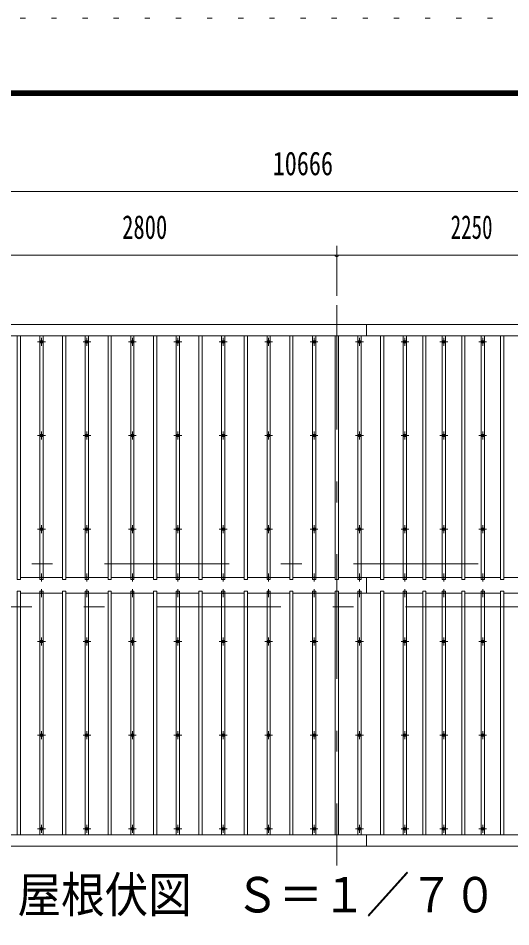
# Model space of a CAD drawing. Units: millimetres, scale not verified. Extents: x -32712 to 32715, y -14700 to 14700.
# Drawn here: x -3121 to 676, y 7701 to 14700 of the extents above; entities that cross this region are included whole.
import ezdxf
from ezdxf.enums import TextEntityAlignment as Align

# ---------------------------------------------------------------- set-up
doc = ezdxf.new("R2010")
doc.units = ezdxf.units.MM
doc.header["$LTSCALE"] = 80
doc.linetypes.add('USER3', pattern=[24, 12, -5, 2, -5])
doc.linetypes.add('USER4', pattern=[3, 0.5, -2.5])
for name, color, linetype, lineweight in [('0-2_1-07BOLD', 7, 'Continuous', 18), ('0-3_1-27CENTER', 3, 'USER3', 18), ('0-4_1-47THIN', 4, 'Continuous', 18), ('0-5_1-57DIM', 3, 'Continuous', 18), ('0-C_F-F1PAPER', 5, 'Continuous', 18), ('0-D_F-E_J_ADD', 5, 'USER4', 18)]:
    doc.layers.add(name, color=color, linetype=linetype, lineweight=lineweight)
doc.styles.add('ＭＳ ゴシック', font='')
doc.styles.get('ＭＳ ゴシック').set_extended_font_data('MS Gothic')

msp = doc.modelspace()

# ---------------------------------------------------------------- linework, layer by layer
at = {"layer": '0-2_1-07BOLD'}
for p, q in [((-435.57, 12253.1), (-435.57, 12340.54)), ((4517.43, 12253.1), (-6148.57, 12253.1)), ((-435.57, 10271.05), (-435.57, 10392.03)), ((-6148.57, 8409.98), (4517.43, 8409.98)), ((-435.57, 8322.54), (-435.57, 8409.98))]:
    msp.add_line(p, q, dxfattribs=at)
for points in [[(-6148.57, 10377.02), (-6148.57, 12340.54), (4517.43, 12340.54), (4517.43, 10377.02), (4477.43, 10377.02), (4477.43, 12253.1)], [(4477.43, 8409.98), (4477.43, 10286.06), (4517.43, 10286.06), (4517.43, 8322.54), (-6148.57, 8322.54)]]:
    msp.add_lwpolyline(points, dxfattribs=at)
for centre in [(-2940.57, 12207.36), (-2590.57, 12207.36), (-2240.57, 12207.36), (-1890.57, 12207.36), (-1540.57, 12207.36), (-1190.57, 12207.36), (-840.57, 12207.36), (-490.57, 12207.36), (-140.57, 12207.36), (159.43, 12207.36), (459.43, 12207.36), (-2940.57, 11485.7), (-2590.57, 11485.7), (-2240.57, 11485.7), (-1890.57, 11485.7), (-1540.57, 11485.7), (-1190.57, 11485.7), (-840.57, 11485.7), (-490.57, 11485.7), (-140.57, 11485.7), (159.43, 11485.7), (459.43, 11485.7), (-2940.57, 10764.04), (-2590.57, 10764.04), (-2240.57, 10764.04), (-1890.57, 10764.04), (-1540.57, 10764.04), (-1190.57, 10764.04), (-840.57, 10764.04), (-490.57, 10764.04), (-140.57, 10764.04), (159.43, 10764.04), (459.43, 10764.04), (-2940.57, 9899.04), (-2590.57, 9899.04), (-2240.57, 9899.04), (-1890.57, 9899.04), (-1540.57, 9899.04), (-1190.57, 9899.04), (-840.57, 9899.04), (-490.57, 9899.04), (-140.57, 9899.04), (159.43, 9899.04), (459.43, 9899.04), (-2940.57, 9177.38), (-2590.57, 9177.38), (-2240.57, 9177.38), (-1890.57, 9177.38), (-1540.57, 9177.38), (-1190.57, 9177.38), (-840.57, 9177.38), (-490.57, 9177.38), (-140.57, 9177.38), (159.43, 9177.38), (459.43, 9177.38), (-2940.57, 8455.72), (-2590.57, 8455.72), (-2240.57, 8455.72), (-1890.57, 8455.72), (-1540.57, 8455.72), (-1190.57, 8455.72), (-840.57, 8455.72), (-490.57, 8455.72), (-140.57, 8455.72), (159.43, 8455.72), (459.43, 8455.72)]:
    msp.add_circle(centre, 10, dxfattribs=at)
for centre, start, end in [((-2940.57, 10380.99), 46.3961, 133.6039), ((-2940.57, 10401.99), 226.39838, 313.60162), ((-2590.57, 10380.99), 46.3961, 133.6039), ((-2590.57, 10401.99), 226.39838, 313.60162), ((-2240.57, 10380.99), 46.3961, 133.6039), ((-2240.57, 10401.99), 226.39838, 313.60162), ((-1890.57, 10380.99), 46.3961, 133.6039), ((-1890.57, 10401.99), 226.39838, 313.60162), ((-1540.57, 10380.99), 46.3961, 133.6039), ((-1540.57, 10401.99), 226.39838, 313.60162), ((-1190.57, 10380.99), 46.3961, 133.6039), ((-1190.57, 10401.99), 226.39838, 313.60162), ((-840.57, 10380.99), 46.3961, 133.6039), ((-840.57, 10401.99), 226.39838, 313.60162), ((-490.57, 10380.99), 46.3961, 133.6039), ((-490.57, 10401.99), 226.39838, 313.60162), ((-140.57, 10380.99), 46.3961, 133.6039), ((-140.57, 10401.99), 226.39838, 313.60162), ((159.43, 10380.99), 46.3961, 133.6039), ((159.43, 10401.99), 226.39838, 313.60162), ((459.43, 10380.99), 46.3961, 133.6039), ((459.43, 10401.99), 226.39838, 313.60162), ((-2940.57, 10261.09), 46.39838, 133.60162), ((-2940.57, 10282.09), 226.3961, 313.6039), ((-2590.57, 10261.09), 46.39838, 133.60162), ((-2590.57, 10282.09), 226.3961, 313.6039), ((-2240.57, 10261.09), 46.39838, 133.60162), ((-2240.57, 10282.09), 226.3961, 313.6039), ((-1890.57, 10261.09), 46.39838, 133.60162), ((-1890.57, 10282.09), 226.3961, 313.6039), ((-1540.57, 10261.09), 46.39838, 133.60162), ((-1540.57, 10282.09), 226.3961, 313.6039), ((-1190.57, 10261.09), 46.39838, 133.60162), ((-1190.57, 10282.09), 226.3961, 313.6039), ((-840.57, 10261.09), 46.39838, 133.60162), ((-840.57, 10282.09), 226.3961, 313.6039), ((-490.57, 10261.09), 46.39838, 133.60162), ((-490.57, 10282.09), 226.3961, 313.6039), ((-140.57, 10261.09), 46.39838, 133.60162), ((-140.57, 10282.09), 226.3961, 313.6039), ((159.43, 10261.09), 46.39838, 133.60162), ((159.43, 10282.09), 226.3961, 313.6039), ((459.43, 10261.09), 46.39838, 133.60162), ((459.43, 10282.09), 226.3961, 313.6039)]:
    msp.add_arc(centre, 14.5, start, end, dxfattribs=at)
at = {"layer": '0-3_1-27CENTER'}
for p, q in [((-665.57, 12490.54), (-665.57, 8172.54)), ((-2970.57, 12207.36), (-2910.57, 12207.36)), ((-2940.57, 12177.37), (-2940.57, 12237.37)), ((-2620.57, 12207.36), (-2560.57, 12207.36)), ((-2590.57, 12237.37), (-2590.57, 12177.37)), ((-2270.57, 12207.36), (-2210.57, 12207.36)), ((-2240.57, 12177.37), (-2240.57, 12237.37)), ((-1860.57, 12207.36), (-1920.57, 12207.36)), ((-1890.57, 12237.37), (-1890.57, 12177.37)), ((-1570.57, 12207.36), (-1510.58, 12207.36)), ((-1540.57, 12177.37), (-1540.57, 12237.37)), ((-1220.57, 12207.36), (-1160.57, 12207.36)), ((-1190.57, 12237.37), (-1190.57, 12177.37)), ((-870.57, 12207.36), (-810.57, 12207.36)), ((-840.57, 12177.37), (-840.57, 12237.37)), ((-460.57, 12207.36), (-520.57, 12207.36)), ((-490.57, 12237.37), (-490.57, 12177.37)), ((-170.57, 12207.36), (-110.57, 12207.36)), ((-140.57, 12177.37), (-140.57, 12237.37)), ((129.43, 12207.36), (189.43, 12207.36)), ((159.43, 12177.37), (159.43, 12237.37)), ((429.43, 12207.36), (489.43, 12207.36)), ((459.43, 12177.37), (459.43, 12237.37)), ((-2910.57, 11485.7), (-2970.57, 11485.7)), ((-2940.57, 11515.7), (-2940.57, 11455.7)), ((-2620.57, 11485.7), (-2560.57, 11485.7)), ((-2590.57, 11455.7), (-2590.57, 11515.7)), ((-2210.57, 11485.7), (-2270.57, 11485.7)), ((-2240.57, 11515.7), (-2240.57, 11455.7)), ((-1860.57, 11485.7), (-1920.57, 11485.7)), ((-1890.57, 11455.7), (-1890.57, 11515.7)), ((-1510.58, 11485.7), (-1570.57, 11485.7)), ((-1540.57, 11515.7), (-1540.57, 11455.7)), ((-1220.57, 11485.7), (-1160.57, 11485.7)), ((-1190.57, 11455.7), (-1190.57, 11515.7)), ((-810.57, 11485.7), (-870.57, 11485.7)), ((-840.57, 11515.7), (-840.57, 11455.7)), ((-460.57, 11485.7), (-520.57, 11485.7)), ((-490.57, 11515.7), (-490.57, 11455.7)), ((-110.57, 11485.7), (-170.57, 11485.7)), ((-140.57, 11455.7), (-140.57, 11515.7)), ((189.43, 11485.7), (129.43, 11485.7)), ((159.43, 11515.7), (159.43, 11455.7)), ((489.43, 11485.7), (429.43, 11485.7)), ((459.43, 11455.7), (459.43, 11515.7)), ((-2940.57, 10734.04), (-2940.57, 10794.04)), ((-2590.57, 10734.04), (-2590.57, 10794.04)), ((-2240.57, 10734.04), (-2240.57, 10794.04)), ((-1890.57, 10734.04), (-1890.57, 10794.04)), ((-1540.57, 10734.04), (-1540.57, 10794.04)), ((-1190.57, 10734.04), (-1190.57, 10794.04)), ((-840.57, 10794.04), (-840.57, 10734.04)), ((-490.57, 10734.04), (-490.57, 10794.04)), ((-140.57, 10734.04), (-140.57, 10794.04)), ((159.43, 10794.04), (159.43, 10734.04)), ((459.43, 10734.04), (459.43, 10794.04)), ((-2910.57, 10764.04), (-2970.57, 10764.04)), ((-2560.57, 10764.04), (-2620.57, 10764.04)), ((-2210.57, 10764.04), (-2270.57, 10764.04)), ((-1860.57, 10764.04), (-1920.57, 10764.04)), ((-1510.58, 10764.04), (-1570.57, 10764.04)), ((-1160.57, 10764.04), (-1220.57, 10764.04)), ((-810.57, 10764.04), (-870.57, 10764.04)), ((-460.57, 10764.04), (-520.57, 10764.04)), ((-110.57, 10764.04), (-170.57, 10764.04)), ((189.43, 10764.04), (129.43, 10764.04)), ((489.43, 10764.04), (429.43, 10764.04)), ((-6295.57, 10496.54), (4664.43, 10496.54)), ((-2970.57, 10391.49), (-2910.57, 10391.49)), ((-2940.57, 10361.5), (-2940.57, 10421.49)), ((-2620.57, 10391.49), (-2560.57, 10391.49)), ((-2590.57, 10361.5), (-2590.57, 10421.49)), ((-2270.57, 10391.49), (-2210.57, 10391.49)), ((-2240.57, 10361.5), (-2240.57, 10421.49)), ((-1920.57, 10391.49), (-1860.57, 10391.49)), ((-1890.57, 10361.5), (-1890.57, 10421.49)), ((-1510.58, 10391.49), (-1570.57, 10391.49)), ((-1540.57, 10361.5), (-1540.57, 10421.49)), ((-1220.57, 10391.49), (-1160.57, 10391.49)), ((-1190.57, 10361.5), (-1190.57, 10421.49)), ((-870.57, 10391.49), (-810.57, 10391.49)), ((-840.57, 10361.5), (-840.57, 10421.49)), ((-520.57, 10391.49), (-460.57, 10391.49)), ((-490.57, 10361.5), (-490.57, 10421.49)), ((-110.57, 10391.49), (-170.57, 10391.49)), ((-140.57, 10361.5), (-140.57, 10421.49)), ((129.43, 10391.49), (189.43, 10391.49)), ((159.43, 10361.5), (159.43, 10421.49)), ((489.43, 10391.49), (429.43, 10391.49)), ((459.43, 10361.5), (459.43, 10421.49)), ((-2940.57, 10241.59), (-2940.57, 10301.59)), ((-2590.57, 10301.59), (-2590.57, 10241.59)), ((-2240.57, 10241.59), (-2240.57, 10301.59)), ((-1890.57, 10301.59), (-1890.57, 10241.59)), ((-1540.57, 10241.59), (-1540.57, 10301.59)), ((-1190.57, 10301.59), (-1190.57, 10241.59)), ((-840.57, 10241.59), (-840.57, 10301.59)), ((-490.57, 10301.59), (-490.57, 10241.59)), ((-140.57, 10241.59), (-140.57, 10301.59)), ((159.43, 10301.59), (159.43, 10241.59)), ((459.43, 10241.59), (459.43, 10301.59)), ((-2970.57, 10271.59), (-2910.57, 10271.59)), ((-2620.57, 10271.59), (-2560.57, 10271.59)), ((-2270.57, 10271.59), (-2210.57, 10271.59)), ((-1860.57, 10271.59), (-1920.57, 10271.59)), ((-1570.57, 10271.59), (-1510.58, 10271.59)), ((-1220.57, 10271.59), (-1160.57, 10271.59)), ((-870.57, 10271.59), (-810.57, 10271.59)), ((-460.57, 10271.59), (-520.57, 10271.59)), ((-170.57, 10271.59), (-110.57, 10271.59)), ((189.43, 10271.59), (129.43, 10271.59)), ((429.43, 10271.59), (489.43, 10271.59)), ((4664.43, 10166.54), (-6295.57, 10166.54)), ((-2970.57, 9899.04), (-2910.57, 9899.04)), ((-2940.57, 9929.04), (-2940.57, 9869.04)), ((-2620.57, 9899.04), (-2560.57, 9899.04)), ((-2590.57, 9929.04), (-2590.57, 9869.04)), ((-2270.57, 9899.04), (-2210.57, 9899.04)), ((-2240.57, 9929.04), (-2240.57, 9869.04)), ((-1920.57, 9899.04), (-1860.57, 9899.04)), ((-1890.57, 9929.04), (-1890.57, 9869.04)), ((-1570.57, 9899.04), (-1510.58, 9899.04)), ((-1540.57, 9929.04), (-1540.57, 9869.04)), ((-1220.57, 9899.04), (-1160.57, 9899.04)), ((-1190.57, 9929.04), (-1190.57, 9869.04)), ((-870.57, 9899.04), (-810.57, 9899.04)), ((-840.57, 9869.04), (-840.57, 9929.04)), ((-520.57, 9899.04), (-460.57, 9899.04)), ((-490.57, 9929.04), (-490.57, 9869.04)), ((-170.57, 9899.04), (-110.57, 9899.04)), ((-140.57, 9929.04), (-140.57, 9869.04)), ((129.43, 9899.04), (189.43, 9899.04)), ((159.43, 9929.04), (159.43, 9869.04)), ((429.43, 9899.04), (489.43, 9899.04)), ((459.43, 9929.04), (459.43, 9869.04)), ((-2910.57, 9177.38), (-2970.57, 9177.38)), ((-2940.57, 9147.38), (-2940.57, 9207.38)), ((-2620.57, 9177.38), (-2560.57, 9177.38)), ((-2590.57, 9207.38), (-2590.57, 9147.38)), ((-2210.57, 9177.38), (-2270.57, 9177.38)), ((-2240.57, 9147.38), (-2240.57, 9207.38)), ((-1860.57, 9177.38), (-1920.57, 9177.38)), ((-1890.57, 9207.38), (-1890.57, 9147.38)), ((-1510.58, 9177.38), (-1570.57, 9177.38)), ((-1540.57, 9147.38), (-1540.57, 9207.38)), ((-1220.57, 9177.38), (-1160.57, 9177.38)), ((-1190.57, 9207.38), (-1190.57, 9147.38)), ((-810.57, 9177.38), (-870.57, 9177.38)), ((-840.57, 9147.38), (-840.57, 9207.38)), ((-460.57, 9177.38), (-520.57, 9177.38)), ((-490.57, 9147.38), (-490.57, 9207.38)), ((-110.57, 9177.38), (-170.57, 9177.38)), ((-140.57, 9207.38), (-140.57, 9147.38)), ((189.43, 9177.38), (129.43, 9177.38)), ((159.43, 9147.38), (159.43, 9207.38)), ((489.43, 9177.38), (429.43, 9177.38)), ((459.43, 9207.38), (459.43, 9147.38)), ((-2940.57, 8485.72), (-2940.57, 8425.72)), ((-2590.57, 8425.72), (-2590.57, 8485.72)), ((-2240.57, 8485.72), (-2240.57, 8425.72)), ((-1890.57, 8425.72), (-1890.57, 8485.72)), ((-1540.57, 8485.72), (-1540.57, 8425.72)), ((-1190.57, 8425.72), (-1190.57, 8485.72)), ((-840.57, 8485.72), (-840.57, 8425.72)), ((-490.57, 8425.72), (-490.57, 8485.72)), ((-140.57, 8485.72), (-140.57, 8425.72)), ((159.43, 8425.72), (159.43, 8485.72)), ((459.43, 8485.72), (459.43, 8425.72)), ((-2910.57, 8455.72), (-2970.57, 8455.72)), ((-2620.57, 8455.72), (-2560.57, 8455.72)), ((-2210.57, 8455.72), (-2270.57, 8455.72)), ((-1860.57, 8455.72), (-1920.57, 8455.72)), ((-1510.58, 8455.72), (-1570.57, 8455.72)), ((-1220.57, 8455.72), (-1160.57, 8455.72)), ((-810.57, 8455.72), (-870.57, 8455.72)), ((-460.57, 8455.72), (-520.57, 8455.72)), ((-110.57, 8455.72), (-170.57, 8455.72)), ((189.43, 8455.72), (129.43, 8455.72)), ((489.43, 8455.72), (429.43, 8455.72))]:
    msp.add_line(p, q, dxfattribs=at)
at = {"layer": '0-4_1-47THIN'}
for p, q in [((-3103.07, 10377.02), (-3103.07, 12253.1)), ((-2928.07, 12253.1), (-2928.07, 10377.02)), ((-2753.07, 12253.1), (-2753.07, 10377.02)), ((-2578.07, 10377.02), (-2578.07, 12253.1)), ((-2403.07, 10377.02), (-2403.07, 12253.1)), ((-2228.07, 12253.1), (-2228.07, 10377.02)), ((-2053.07, 10377.02), (-2053.07, 12253.1)), ((-1878.07, 10377.02), (-1878.07, 12253.1)), ((-1703.07, 10377.02), (-1703.07, 12253.1)), ((-1528.07, 10377.02), (-1528.07, 12253.1)), ((-1353.07, 12253.1), (-1353.07, 10377.02)), ((-1178.07, 12253.1), (-1178.07, 10377.02)), ((-1003.07, 10377.02), (-1003.07, 12253.1)), ((-828.07, 10377.02), (-828.07, 12253.1)), ((-653.07, 12253.1), (-653.07, 10377.02)), ((-478.07, 10377.02), (-478.07, 12253.1)), ((-303.07, 10377.02), (-303.07, 12253.1)), ((-128.07, 10377.02), (-128.07, 12253.1)), ((21.93, 12253.1), (21.93, 10377.02)), ((171.93, 10377.02), (171.93, 12253.1)), ((321.93, 10377.02), (321.93, 12253.1)), ((471.93, 10377.02), (471.93, 12253.1)), ((621.93, 10377.02), (621.93, 12253.1)), ((-2953.07, 10392.03), (-3103.07, 10392.03)), ((-2778.07, 10392.03), (-2928.07, 10392.03)), ((-2603.07, 10392.03), (-2753.07, 10392.03)), ((-2428.07, 10392.03), (-2578.07, 10392.03)), ((-2253.07, 10392.03), (-2403.07, 10392.03)), ((-2078.07, 10392.03), (-2228.07, 10392.03)), ((-1903.07, 10392.03), (-2053.07, 10392.03)), ((-1728.07, 10392.03), (-1878.07, 10392.03)), ((-1553.07, 10392.03), (-1703.07, 10392.03)), ((-1378.07, 10392.03), (-1528.07, 10392.03)), ((-1203.07, 10392.03), (-1353.07, 10392.03)), ((-1028.07, 10392.03), (-1178.07, 10392.03)), ((-853.07, 10392.03), (-1003.07, 10392.03)), ((-678.07, 10392.03), (-828.07, 10392.03)), ((-503.08, 10392.03), (-653.07, 10392.03)), ((-328.07, 10392.03), (-478.07, 10392.03)), ((-153.07, 10392.03), (-303.07, 10392.03)), ((-3.07, 10392.03), (-128.07, 10392.03)), ((146.93, 10392.03), (21.93, 10392.03)), ((296.93, 10392.03), (171.93, 10392.03)), ((446.93, 10392.03), (321.93, 10392.03)), ((596.93, 10392.03), (471.93, 10392.03)), ((746.93, 10392.03), (621.93, 10392.03)), ((-3103.07, 10271.05), (-2953.07, 10271.05)), ((-2928.07, 10271.05), (-2778.07, 10271.05)), ((-2753.07, 10271.05), (-2603.07, 10271.05)), ((-2578.07, 10271.05), (-2428.07, 10271.05)), ((-2403.07, 10271.05), (-2253.07, 10271.05)), ((-2228.07, 10271.05), (-2078.07, 10271.05)), ((-2053.07, 10271.05), (-1903.07, 10271.05)), ((-1878.07, 10271.05), (-1728.07, 10271.05)), ((-1703.07, 10271.05), (-1553.07, 10271.05)), ((-1528.07, 10271.05), (-1378.07, 10271.05)), ((-1353.07, 10271.05), (-1203.07, 10271.05)), ((-1178.07, 10271.05), (-1028.07, 10271.05)), ((-1003.07, 10271.05), (-853.07, 10271.05)), ((-828.07, 10271.05), (-678.07, 10271.05)), ((-653.07, 10271.05), (-503.08, 10271.05)), ((-478.07, 10271.05), (-328.07, 10271.05)), ((-303.07, 10271.05), (-153.07, 10271.05)), ((-128.07, 10271.05), (-3.07, 10271.05)), ((21.93, 10271.05), (146.93, 10271.05)), ((171.93, 10271.05), (296.93, 10271.05)), ((321.93, 10271.05), (446.93, 10271.05)), ((471.93, 10271.05), (596.93, 10271.05)), ((621.93, 10271.05), (746.93, 10271.05))]:
    msp.add_line(p, q, dxfattribs=at)
for points in [[(-3128.07, 12253.1), (-3128.07, 10377.02), (-3103.07, 10377.02)], [(-2928.07, 10377.02), (-2953.07, 10377.02), (-2953.07, 12253.1)], [(-2753.07, 10377.02), (-2778.07, 10377.02), (-2778.07, 12253.1)], [(-2603.07, 12253.1), (-2603.07, 10377.02), (-2578.07, 10377.02)], [(-2428.07, 12253.1), (-2428.07, 10377.02), (-2403.07, 10377.02)], [(-2228.07, 10377.02), (-2253.07, 10377.02), (-2253.07, 12253.1)], [(-2078.07, 12253.1), (-2078.07, 10377.02), (-2053.07, 10377.02)], [(-1903.07, 12253.1), (-1903.07, 10377.02), (-1878.07, 10377.02)], [(-1728.07, 12253.1), (-1728.07, 10377.02), (-1703.07, 10377.02)], [(-1553.07, 12253.1), (-1553.07, 10377.02), (-1528.07, 10377.02)], [(-1353.07, 10377.02), (-1378.07, 10377.02), (-1378.07, 12253.1)], [(-1178.07, 10377.02), (-1203.07, 10377.02), (-1203.07, 12253.1)], [(-1028.07, 12253.1), (-1028.07, 10377.02), (-1003.07, 10377.02)], [(-853.07, 12253.1), (-853.07, 10377.02), (-828.07, 10377.02)], [(-653.07, 10377.02), (-678.07, 10377.02), (-678.07, 12253.1)], [(-503.07, 12253.1), (-503.07, 10377.02), (-478.07, 10377.02)], [(-328.07, 12253.1), (-328.07, 10377.02), (-303.07, 10377.02)], [(-153.07, 12253.1), (-153.07, 10377.02), (-128.07, 10377.02)], [(21.93, 10377.02), (-3.07, 10377.02), (-3.07, 12253.1)], [(146.93, 12253.1), (146.93, 10377.02), (171.93, 10377.02)], [(296.93, 12253.1), (296.93, 10377.02), (321.93, 10377.02)], [(446.93, 12253.1), (446.93, 10377.02), (471.93, 10377.02)], [(596.93, 12253.1), (596.93, 10377.02), (621.93, 10377.02)], [(-3103.07, 8409.98), (-3103.07, 10286.06), (-3128.07, 10286.06), (-3128.07, 8409.98)], [(-2928.07, 8409.98), (-2928.07, 10286.06), (-2953.07, 10286.06), (-2953.07, 8409.98)], [(-2753.07, 8409.98), (-2753.07, 10286.06), (-2778.07, 10286.06), (-2778.07, 8409.98)], [(-2578.07, 8409.98), (-2578.07, 10286.06), (-2603.07, 10286.06), (-2603.07, 8409.98)], [(-2403.07, 8409.98), (-2403.07, 10286.06), (-2428.07, 10286.06), (-2428.07, 8409.98)], [(-2228.07, 8409.98), (-2228.07, 10286.06), (-2253.07, 10286.06), (-2253.07, 8409.98)], [(-2053.07, 8409.98), (-2053.07, 10286.06), (-2078.07, 10286.06), (-2078.07, 8409.98)], [(-1878.07, 8409.98), (-1878.07, 10286.06), (-1903.07, 10286.06), (-1903.07, 8409.98)], [(-1703.07, 8409.98), (-1703.07, 10286.06), (-1728.07, 10286.06), (-1728.07, 8409.98)], [(-1528.07, 8409.98), (-1528.07, 10286.06), (-1553.07, 10286.06), (-1553.07, 8409.98)], [(-1353.07, 8409.98), (-1353.07, 10286.06), (-1378.07, 10286.06), (-1378.07, 8409.98)], [(-1178.07, 8409.98), (-1178.07, 10286.06), (-1203.07, 10286.06), (-1203.07, 8409.98)], [(-1003.07, 8409.98), (-1003.07, 10286.06), (-1028.07, 10286.06), (-1028.07, 8409.98)], [(-828.07, 8409.98), (-828.07, 10286.06), (-853.07, 10286.06), (-853.07, 8409.98)], [(-653.07, 8409.98), (-653.07, 10286.06), (-678.07, 10286.06), (-678.07, 8409.98)], [(-478.07, 8409.98), (-478.07, 10286.06), (-503.07, 10286.06), (-503.07, 8409.98)], [(-303.07, 8409.98), (-303.07, 10286.06), (-328.07, 10286.06), (-328.07, 8409.98)], [(-128.07, 8409.98), (-128.07, 10286.06), (-153.07, 10286.06), (-153.07, 8409.98)], [(21.93, 8409.98), (21.93, 10286.06), (-3.07, 10286.06), (-3.07, 8409.98)], [(171.93, 8409.98), (171.93, 10286.06), (146.93, 10286.06), (146.93, 8409.98)], [(321.93, 8409.98), (321.93, 10286.06), (296.93, 10286.06), (296.93, 8409.98)], [(471.93, 8409.98), (471.93, 10286.06), (446.93, 10286.06), (446.93, 8409.98)], [(621.93, 8409.98), (621.93, 10286.06), (596.93, 10286.06), (596.93, 8409.98)]]:
    msp.add_lwpolyline(points, dxfattribs=at)
at = {"layer": '0-5_1-57DIM'}
for p, q in [((-6148.57, 13365.54), (4517.43, 13365.54)), ((-665.57, 12945.53), (-665.57, 12560.54)), ((-3465.57, 12875.53), (-665.57, 12875.53)), ((-651.57, 12875.53), (-679.57, 12875.53)), ((-665.57, 12875.53), (1584.43, 12875.53))]:
    msp.add_line(p, q, dxfattribs=at)
msp.add_arc((-665.57, 12875.53), 14, 180, 0, dxfattribs=at)
at = {"layer": '0-C_F-F1PAPER'}
for points in [[(32014.97, -14000), (32014.97, 14140), (-8165.02, 14140), (-8165.02, -14000)], [(32011.47, -13996.5), (32011.47, 14136.5), (-8161.52, 14136.5), (-8161.52, -13996.5)], [(32007.97, -13993), (-8158.02, -13993), (-8158.02, 14133), (32007.97, 14133)], [(32004.47, -13989.5), (32004.47, 14129.5), (-8154.52, 14129.5), (-8154.52, -13989.5)], [(32000.97, -13986), (-8151.02, -13986), (-8151.02, 14126), (32000.97, 14126)], [(31997.47, -13982.5), (31997.47, 14122.5), (-8147.52, 14122.5), (-8147.52, -13982.5)], [(31993.97, -13979), (-8144.02, -13979), (-8144.02, 14119), (31993.97, 14119)], [(31990.48, -13975.5), (31990.48, 14115.5), (-8140.52, 14115.5), (-8140.52, -13975.5)], [(31986.97, -13972), (31986.97, 14112), (-8137.02, 14112), (-8137.02, -13972)], [(31983.47, -13968.5), (31983.47, 14108.5), (-8133.52, 14108.5), (-8133.52, -13968.5)], [(31979.97, -13965), (-8130.02, -13965), (-8130.02, 14105), (31979.97, 14105)]]:
    msp.add_lwpolyline(points, close=True, dxfattribs=at)
at = {"layer": '0-D_F-E_J_ADD'}
msp.add_lwpolyline([(32714.98, -14700), (-8865.02, -14700), (-8865.02, 14700), (32714.98, 14700)], close=True, dxfattribs=at)

# ---------------------------------------------------------------- texts
at = {"layer": '0-5_1-57DIM', "color": 7, "style": 'ＭＳ ゴシック'}
for s, height, width, p in [('10666', 182.3, 0.75, (-1159.45, 13435.54)), ('2800', 182.3, 0.7, (-2319.35, 12945.53)), ('2250', 182.3, 0.65, (212.07, 12945.53)), ('屋根伏図\u3000Ｓ＝１／７０', 273.5, 0.9, (-3125.57, 7729.85))]:
    msp.add_text(s, height=height, dxfattribs=dict(at, width=width)).set_placement(p, align=Align.BOTTOM_LEFT)

doc.saveas('drawing.dxf')
